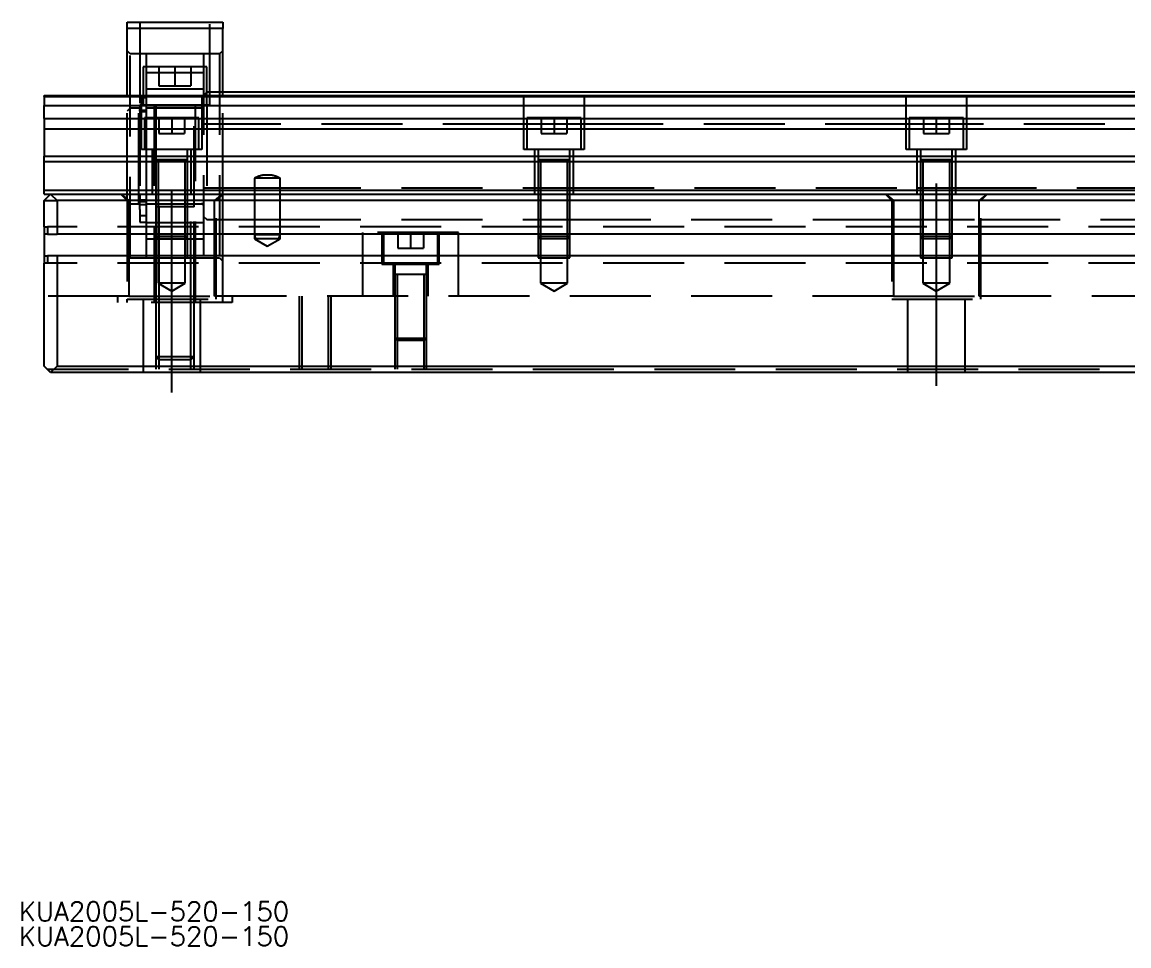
# Model space of a CAD drawing. Extents: x -8 to 822, y -347 to 120.
# Drawn here: x -3.5 to 170.2, y -346.7 to -201.7 of the extents above; entities that cross this region are included whole.
import ezdxf

# ---------------------------------------------------------------- set-up
doc = ezdxf.new("R2010")
doc.units = 0
doc.linetypes.add('CENTER', pattern=[50.8, 31.75, -6.35, 6.35, -6.35])
doc.linetypes.add('DASHED', pattern=[19.05, 12.7, -6.35])
doc.layers.get('0').update_dxf_attribs({"linetype": 'CONTINUOUS'})
doc.layers.add('CENTER', color=1, linetype='CENTER')
doc.styles.get("Standard").update_dxf_attribs({"font": 'txt.shx', "height": 3, "bigfont": 'bigfont.shx'})

# ---------------------------------------------------------------- blocks, each defined once
blk = doc.blocks.new('*U2')
at = {"color": 7, "linetype": 'CONTINUOUS'}
blk.add_text('KUA2005L-520-150', height=3, dxfattribs=at).set_placement((-3.99, -346.65))
blk = doc.blocks.new('*U3')
at = {"color": 7, "linetype": 'CONTINUOUS'}
blk.add_text('KUA2005L-520-150', height=3, dxfattribs=at).set_placement((-3.99, -342.74))

msp = doc.modelspace()

# ---------------------------------------------------------------- linework, layer by layer
at = {"color": 7, "linetype": 'CONTINUOUS'}
for p, q in [((13, -202.65), (13, -201.65)), ((13, -201.65), (28, -201.65)), ((13, -213.15), (13, -202.65)), ((28, -202.65), (13, -202.65)), ((28, -201.65), (28, -202.65)), ((28, -213.15), (28, -202.65)), ((0, -213.32), (0, -213.15)), ((0, -213.15), (185.5, -213.15)), ((0, -213.32), (185.5, -213.32)), ((0, -213.32), (0, -214.72)), ((185.5, -212.65), (28, -212.65)), ((0, -216.79), (0, -214.72)), ((0, -214.72), (185.5, -214.72)), ((0, -216.79), (0, -218.41)), ((0, -216.79), (185.5, -216.79)), ((0, -218.41), (0, -222.7)), ((0, -218.41), (185.5, -218.41)), ((0, -222.7), (185.5, -222.7)), ((0, -223.55), (0, -222.7)), ((0, -223.55), (520, -223.55)), ((0, -228.05), (0, -223.55)), ((0, -228.65), (0, -228.05)), ((0, -228.05), (520, -228.05)), ((0, -229.65), (1, -228.65)), ((0, -228.65), (1, -228.65)), ((1, -228.65), (519, -228.65)), ((1, -228.65), (2, -229.65)), ((0, -233.8), (0, -229.65)), ((518, -229.65), (2, -229.65)), ((2, -229.65), (2, -234.95)), ((0, -233.8), (0, -234.95)), ((0, -233.8), (0.5, -233.8)), ((0.5, -233.8), (0.5, -234.95)), ((0, -234.95), (0, -238.35)), ((0.5, -234.95), (0, -234.95)), ((0.5, -234.95), (2, -234.95)), ((518, -234.95), (2, -234.95)), ((0, -238.35), (0, -239.5)), ((0, -238.35), (0.5, -238.35)), ((0.5, -239.5), (0, -239.5)), ((0, -255.65), (0, -239.5)), ((2, -238.35), (0.5, -238.35)), ((0.5, -238.35), (0.5, -239.5)), ((518, -238.35), (2, -238.35)), ((2, -238.35), (2, -255.65)), ((1, -256.65), (0, -255.65)), ((2, -255.65), (1, -256.65)), ((519, -256.65), (1, -256.65)), ((2, -255.65), (518, -255.65))]:
    msp.add_line(p, q, dxfattribs=at)
at = {"color": 3, "linetype": 'DASHED'}
for p, q in [((15, -201.65), (15, -214.65)), ((26, -214.65), (26, -201.65)), ((13.5, -206.65), (13, -206.15)), ((16, -206.65), (13.5, -206.65)), ((13.5, -238.65), (13.5, -206.65)), ((25, -206.65), (16, -206.65)), ((16, -206.65), (16, -208.65)), ((27.5, -206.65), (25, -206.65)), ((25, -206.65), (25, -238.65)), ((28, -206.15), (27.5, -206.65)), ((27.5, -206.65), (27.5, -238.65)), ((15.5, -208.65), (15.5, -213.15)), ((25.5, -208.65), (15.5, -208.65)), ((16, -208.65), (16, -213.15)), ((25, -209.63), (16, -209.63)), ((18, -208.65), (18, -211.65)), ((20.5, -208.65), (20.5, -211.65)), ((23, -208.65), (23, -211.65)), ((25.5, -214.65), (25.5, -208.65)), ((18, -211.65), (20.5, -211.65)), ((20.5, -211.65), (23, -211.65)), ((13, -228.65), (13, -213.15)), ((15.25, -213.55), (15, -213.55)), ((15.25, -221.65), (15.25, -213.15)), ((15.5, -213.55), (15.25, -213.55)), ((15.5, -213.15), (15.5, -214.65)), ((16, -213.55), (15.5, -213.55)), ((25, -212.18), (16, -212.18)), ((16, -213.15), (16, -214.65)), ((24.75, -213.15), (24.75, -221.65)), ((25.5, -212.65), (25, -213.15)), ((28, -212.65), (25.5, -212.65)), ((28, -228.65), (28, -213.15)), ((75.25, -221.65), (75.25, -213.15)), ((84.75, -213.15), (84.75, -221.65)), ((135.25, -221.65), (135.25, -213.15)), ((144.75, -213.15), (144.75, -221.65)), ((13.5, -215.15), (13, -215.65)), ((14.85, -215.15), (13.5, -215.15)), ((14.85, -228.65), (14.85, -215.15)), ((15, -214.65), (26, -214.65)), ((15, -214.65), (15, -228.65)), ((16, -214.65), (16, -216.65)), ((17.5, -215.15), (16, -215.15)), ((17.25, -214.65), (17.25, -245.65)), ((17.5, -214.65), (17.5, -216.65)), ((24.7, -215.15), (17.5, -215.15)), ((23.5, -230.66), (23.5, -214.65)), ((23.75, -245.65), (23.75, -214.65)), ((25, -215.15), (24.7, -215.15)), ((25.5, -214.65), (25.5, -232.65)), ((15, -215.5), (14.85, -215.5)), ((15.25, -215.5), (15, -215.5)), ((16, -215.75), (15, -215.75)), ((16, -215.5), (15.25, -215.5)), ((15.75, -216.65), (15.75, -221.65)), ((24.25, -216.65), (15.75, -216.65)), ((16, -216.65), (16, -221.65)), ((17.5, -216.65), (17.5, -221.65)), ((18, -216.65), (18, -219.15)), ((20, -216.65), (20, -219.15)), ((22, -216.65), (22, -219.15)), ((24.25, -221.65), (24.25, -216.65)), ((75.75, -216.65), (75.75, -221.65)), ((84.25, -216.65), (75.75, -216.65)), ((78, -216.65), (78, -219.15)), ((80, -216.65), (80, -219.15)), ((82, -216.65), (82, -219.15)), ((84.25, -221.65), (84.25, -216.65)), ((135.75, -216.65), (135.75, -221.65)), ((144.25, -216.65), (135.75, -216.65)), ((138, -216.65), (138, -219.15)), ((140, -216.65), (140, -219.15)), ((142, -216.65), (142, -219.15)), ((144.25, -221.65), (144.25, -216.65)), ((28, -217.65), (25, -217.65)), ((75.25, -217.65), (28, -217.65)), ((75.75, -217.65), (75.25, -217.65)), ((84.25, -217.65), (75.75, -217.65)), ((84.75, -217.65), (84.25, -217.65)), ((135.25, -217.65), (84.75, -217.65)), ((135.75, -217.65), (135.25, -217.65)), ((144.25, -217.65), (135.75, -217.65)), ((144.75, -217.65), (144.25, -217.65)), ((185.5, -217.65), (144.75, -217.65)), ((18, -219.15), (20, -219.15)), ((20, -219.15), (22, -219.15)), ((78, -219.15), (80, -219.15)), ((80, -219.15), (82, -219.15)), ((138, -219.15), (140, -219.15)), ((140, -219.15), (142, -219.15)), ((24.75, -221.65), (15.25, -221.65)), ((16, -221.65), (16, -228.65)), ((17, -228.65), (17, -221.65)), ((17.5, -221.65), (17.5, -223.25)), ((22.5, -223.25), (22.5, -221.65)), ((23, -221.65), (23, -228.65)), ((84.75, -221.65), (75.25, -221.65)), ((77, -228.65), (77, -221.65)), ((77.5, -221.65), (77.5, -223.25)), ((82.5, -223.25), (82.5, -221.65)), ((83, -221.65), (83, -228.65)), ((144.75, -221.65), (135.25, -221.65)), ((137, -228.65), (137, -221.65)), ((137.5, -221.65), (137.5, -223.25)), ((142.5, -223.25), (142.5, -221.65)), ((143, -221.65), (143, -228.65)), ((17.5, -223.25), (17.5, -223.26)), ((17.5, -223.25), (17.5, -228.65)), ((17.5, -223.25), (17.5, -223.25)), ((22.5, -223.25), (17.5, -223.25)), ((17.9, -223.25), (17.9, -228.65)), ((22.1, -228.65), (22.1, -223.25)), ((22.5, -223.26), (22.5, -223.25)), ((22.5, -223.25), (22.5, -223.25)), ((22.5, -228.65), (22.5, -223.25)), ((77.5, -223.25), (77.5, -228.65)), ((77.5, -223.25), (77.5, -223.25)), ((77.5, -223.25), (77.5, -223.26)), ((82.5, -223.25), (77.5, -223.25)), ((77.9, -223.25), (77.9, -228.65)), ((82.1, -228.65), (82.1, -223.25)), ((82.5, -223.25), (82.5, -223.25)), ((82.5, -228.65), (82.5, -223.25)), ((82.5, -223.26), (82.5, -223.25)), ((137.5, -223.25), (137.5, -228.65)), ((137.5, -223.25), (137.5, -223.25)), ((137.5, -223.25), (137.5, -223.26)), ((142.5, -223.25), (137.5, -223.25)), ((142.5, -223.25), (137.5, -223.25)), ((137.9, -223.25), (137.9, -228.65)), ((142.1, -228.65), (142.1, -223.25)), ((142.5, -223.25), (142.5, -223.25)), ((142.5, -228.65), (142.5, -223.25)), ((142.5, -223.26), (142.5, -223.25)), ((35.06, -225.65), (34.94, -225.65)), ((33, -226.15), (33, -228.65)), ((37, -226.15), (33, -226.15)), ((37, -228.65), (37, -226.15)), ((12, -228.65), (13, -229.65)), ((12.06, -228.65), (13.29, -229.65)), ((13, -229.42), (13, -228.65)), ((14.85, -230.15), (14.85, -228.65)), ((15, -228.65), (15, -229.52)), ((16, -228.65), (16, -234.95)), ((17.5, -228.65), (17.5, -234.95)), ((17.5, -228.65), (17.5, -234.95)), ((17.9, -228.65), (17.9, -234.95)), ((22.1, -234.95), (22.1, -228.65)), ((22.5, -234.95), (22.5, -228.65)), ((22.5, -234.95), (22.5, -228.65)), ((25, -227.65), (28, -227.65)), ((27.94, -228.65), (26.71, -229.65)), ((27, -229.65), (28, -228.65)), ((28, -227.65), (33, -227.65)), ((28, -234.95), (28, -228.65)), ((33, -227.65), (37, -227.65)), ((33, -228.65), (33, -234.95)), ((37, -227.65), (77, -227.65)), ((37, -234.95), (37, -228.65)), ((77, -227.65), (77.5, -227.65)), ((77.5, -227.65), (77.9, -227.65)), ((77.5, -228.65), (77.5, -234.95)), ((77.5, -228.65), (77.5, -234.95)), ((77.9, -227.65), (82.1, -227.65)), ((77.9, -228.65), (77.9, -234.95)), ((82.1, -227.65), (82.5, -227.65)), ((82.1, -234.95), (82.1, -228.65)), ((82.5, -227.65), (83, -227.65)), ((82.5, -234.95), (82.5, -228.65)), ((82.5, -234.95), (82.5, -228.65)), ((83, -227.65), (137, -227.65)), ((132, -228.65), (133, -229.65)), ((132.06, -228.65), (133.29, -229.65)), ((137, -227.65), (137.5, -227.65)), ((137.5, -227.65), (137.9, -227.65)), ((137.5, -228.65), (137.5, -234.95)), ((137.5, -228.65), (137.5, -234.95)), ((137.9, -227.65), (142.1, -227.65)), ((137.9, -228.65), (137.9, -234.95)), ((142.1, -227.65), (142.5, -227.65)), ((142.1, -234.95), (142.1, -228.65)), ((142.5, -227.65), (143, -227.65)), ((142.5, -234.95), (142.5, -228.65)), ((142.5, -234.95), (142.5, -228.65)), ((143, -227.65), (197, -227.65)), ((147.94, -228.65), (146.71, -229.65)), ((147, -229.65), (148, -228.65)), ((0, -229.65), (2, -229.65)), ((13, -229.65), (13, -229.42)), ((13, -229.65), (13, -245.15)), ((13, -229.65), (13.29, -229.94)), ((13.29, -229.65), (13.29, -234.95)), ((13.29, -229.94), (13.5, -230.15)), ((13.5, -230.15), (14.85, -230.15)), ((14.85, -229.8), (15, -229.8)), ((15, -231.09), (15, -229.52)), ((15, -229.54), (16, -229.54)), ((15, -229.54), (16, -229.54)), ((15, -229.8), (16, -229.8)), ((16, -230.33), (15, -230.33)), ((16, -230.15), (17.5, -230.15)), ((17.5, -230.15), (17.9, -230.15)), ((17.9, -230.65), (17.5, -230.65)), ((17.9, -230.15), (24.7, -230.15)), ((23.5, -230.65), (17.9, -230.65)), ((18, -230.65), (18, -234.95)), ((23, -245.65), (23, -230.65)), ((23.5, -245.65), (23.5, -230.65)), ((24.7, -230.15), (25, -230.15)), ((26.71, -234.95), (26.71, -229.65)), ((27, -245.15), (27, -229.65)), ((133, -229.65), (133, -245.15)), ((133.29, -229.65), (133.29, -234.95)), ((146.71, -234.95), (146.71, -229.65)), ((147, -245.15), (147, -229.65)), ((15, -231.09), (15, -232.85)), ((15, -232.03), (16, -232.03)), ((25, -232.15), (25.5, -232.65)), ((25.5, -232.65), (28, -232.65)), ((28, -232.65), (33, -232.65)), ((33, -232.65), (37, -232.65)), ((37, -232.65), (77.5, -232.65)), ((77.5, -232.65), (77.9, -232.65)), ((77.9, -232.65), (82.1, -232.65)), ((82.1, -232.65), (82.5, -232.65)), ((82.5, -232.65), (133.29, -232.65)), ((133.29, -232.65), (146.71, -232.65)), ((146.71, -232.65), (197.5, -232.65)), ((519.5, -233.8), (0.5, -233.8)), ((15, -232.85), (15, -233.04)), ((15, -233.04), (16, -233.04)), ((16, -233.13), (17.5, -233.13)), ((17.5, -233.13), (17.9, -233.13)), ((17.9, -233.13), (18, -233.13)), ((18, -233.13), (25, -233.13)), ((13.29, -234.95), (13.29, -238.35)), ((16, -234.95), (16, -238.35)), ((16, -235.68), (25, -235.68)), ((17.5, -234.95), (17.5, -235.25)), ((17.5, -234.95), (17.5, -235.25)), ((17.5, -235.25), (17.9, -235.65)), ((17.5, -235.25), (17.5, -238.35)), ((17.5, -235.25), (22.5, -235.25)), ((17.9, -234.95), (17.9, -235.65)), ((17.9, -235.65), (17.9, -238.65)), ((22.1, -235.65), (17.9, -235.65)), ((18, -234.95), (18, -235.65)), ((18, -235.65), (18, -238.35)), ((22.1, -235.65), (22.1, -234.95)), ((22.1, -235.65), (22.5, -235.25)), ((22.1, -238.65), (22.1, -235.65)), ((22.5, -235.25), (22.5, -234.95)), ((22.5, -235.25), (22.5, -234.95)), ((22.5, -238.35), (22.5, -235.25)), ((26.71, -238.35), (26.71, -234.95)), ((28, -238.35), (28, -234.95)), ((33, -234.95), (33, -235.02)), ((33, -235.02), (33, -235.65)), ((33, -235.02), (33.17, -235.65)), ((37, -235.02), (33, -235.02)), ((33, -235.65), (35, -236.81)), ((37, -235.65), (33, -235.65)), ((35, -236.81), (37, -235.65)), ((36.83, -235.65), (37, -235.02)), ((37, -235.02), (37, -234.95)), ((37, -235.65), (37, -235.02)), ((65, -234.65), (50, -234.65)), ((50, -234.95), (50, -234.65)), ((50, -238.35), (50, -234.95)), ((53, -234.65), (53, -239.65)), ((53.25, -234.65), (53.25, -234.95)), ((53.25, -234.95), (53.25, -238.35)), ((55.5, -234.65), (55.5, -237.15)), ((57.5, -234.65), (57.5, -237.15)), ((59.5, -234.65), (59.5, -237.15)), ((61.75, -234.95), (61.75, -234.65)), ((61.75, -238.35), (61.75, -234.95)), ((62, -239.65), (62, -234.65)), ((65, -234.95), (65, -234.65)), ((65, -238.35), (65, -234.95)), ((77.5, -234.95), (77.5, -235.25)), ((77.5, -234.95), (77.5, -235.25)), ((77.5, -235.25), (77.9, -235.65)), ((77.5, -235.25), (77.5, -238.35)), ((77.5, -235.25), (82.5, -235.25)), ((77.9, -234.95), (77.9, -235.65)), ((77.9, -235.65), (77.9, -238.65)), ((82.1, -235.65), (77.9, -235.65)), ((82.1, -235.65), (82.1, -234.95)), ((82.1, -235.65), (82.5, -235.25)), ((82.1, -238.65), (82.1, -235.65)), ((82.5, -235.25), (82.5, -234.95)), ((82.5, -235.25), (82.5, -234.95)), ((82.5, -238.35), (82.5, -235.25)), ((133.29, -234.95), (133.29, -238.35)), ((137.5, -234.95), (137.5, -235.25)), ((137.5, -234.95), (137.5, -235.25)), ((137.5, -235.25), (137.9, -235.65)), ((137.5, -235.25), (137.5, -238.35)), ((137.5, -235.25), (142.5, -235.25)), ((137.9, -234.95), (137.9, -235.65)), ((137.9, -235.65), (137.9, -238.65)), ((142.1, -235.65), (137.9, -235.65)), ((142.1, -235.65), (142.1, -234.95)), ((142.1, -235.65), (142.5, -235.25)), ((142.1, -238.65), (142.1, -235.65)), ((142.5, -235.25), (142.5, -234.95)), ((142.5, -235.25), (142.5, -234.95)), ((142.5, -238.35), (142.5, -235.25)), ((146.71, -238.35), (146.71, -234.95)), ((55.5, -237.15), (57.5, -237.15)), ((57.5, -237.15), (59.5, -237.15)), ((519.5, -239.5), (0.5, -239.5)), ((13, -239.15), (13.5, -238.65)), ((13.29, -238.35), (13.29, -244.65)), ((13.5, -238.65), (16, -238.65)), ((16, -238.35), (16, -238.65)), ((16, -238.65), (17.5, -238.65)), ((17.5, -238.35), (17.5, -238.65)), ((17.5, -238.65), (17.5, -245.65)), ((17.5, -238.65), (22.5, -238.65)), ((17.9, -238.65), (17.9, -242.65)), ((18, -238.35), (18, -238.65)), ((18, -238.65), (18, -245.65)), ((22.1, -242.65), (22.1, -238.65)), ((22.5, -238.65), (22.5, -238.35)), ((22.5, -238.65), (25, -238.65)), ((25, -238.65), (27.5, -238.65)), ((26.71, -244.65), (26.71, -238.35)), ((27.5, -238.65), (28, -239.15)), ((28, -245.65), (28, -238.35)), ((50, -244.65), (50, -238.35)), ((53, -239.65), (62, -239.65)), ((53.25, -238.35), (53.25, -239.65)), ((54.75, -239.65), (54.75, -244.65)), ((55, -239.65), (55, -241.26)), ((60, -241.26), (60, -239.65)), ((60.25, -244.65), (60.25, -239.65)), ((61.75, -239.65), (61.75, -238.35)), ((65, -244.65), (65, -238.35)), ((77.5, -238.35), (77.5, -238.65)), ((77.5, -238.65), (82.5, -238.65)), ((77.9, -238.65), (77.9, -242.65)), ((82.1, -242.65), (82.1, -238.65)), ((82.5, -238.65), (82.5, -238.35)), ((133.29, -238.35), (133.29, -244.65)), ((137.5, -238.35), (137.5, -238.65)), ((137.5, -238.65), (142.5, -238.65)), ((137.9, -238.65), (137.9, -242.65)), ((142.1, -242.65), (142.1, -238.65)), ((142.5, -238.65), (142.5, -238.35)), ((146.71, -244.65), (146.71, -238.35)), ((55, -241.25), (55, -244.65)), ((60, -241.25), (55, -241.25)), ((60, -241.25), (55, -241.25)), ((55.4, -241.25), (55.4, -244.65)), ((59.6, -244.65), (59.6, -241.25)), ((60, -244.65), (60, -241.25)), ((17.9, -242.65), (20, -243.87)), ((22.1, -242.65), (17.9, -242.65)), ((20, -243.87), (22.1, -242.65)), ((77.9, -242.65), (80, -243.87)), ((82.1, -242.65), (77.9, -242.65)), ((80, -243.87), (82.1, -242.65)), ((137.9, -242.65), (140, -243.87)), ((142.1, -242.65), (137.9, -242.65)), ((140, -243.87), (142.1, -242.65)), ((13.29, -244.65), (0, -244.65)), ((11.5, -244.65), (11.5, -245.65)), ((13.29, -244.65), (26.71, -244.65)), ((133.29, -244.65), (26.71, -244.65)), ((29.5, -244.65), (29.5, -245.65)), ((40, -244.65), (40, -256.15)), ((40.4, -244.65), (40.4, -256.15)), ((44.6, -256.15), (44.6, -244.65)), ((45, -256.15), (45, -244.65)), ((55, -244.65), (55, -251.25)), ((55, -244.65), (55, -251.25)), ((55.4, -244.65), (55.4, -251.65)), ((59.6, -251.65), (59.6, -244.65)), ((60, -251.25), (60, -244.65)), ((60, -251.25), (60, -244.65)), ((133.29, -244.65), (146.71, -244.65)), ((253.29, -244.65), (146.71, -244.65)), ((29.5, -245.65), (11.5, -245.65)), ((13, -245.65), (13, -245.15)), ((13, -245.15), (27, -245.15)), ((15.5, -245.15), (15.5, -256.65)), ((17.5, -245.65), (17.5, -254.15)), ((17.5, -245.65), (17.5, -254.15)), ((18, -245.65), (18, -254.65)), ((23, -254.65), (23, -245.65)), ((23.5, -254.15), (23.5, -245.65)), ((23.5, -254.15), (23.5, -245.65)), ((24.5, -256.65), (24.5, -245.15)), ((133, -245.15), (147, -245.15)), ((135.5, -245.15), (135.5, -256.65)), ((144.5, -256.65), (144.5, -245.15)), ((55, -251.25), (55.4, -251.65)), ((55, -251.25), (55, -256.15)), ((55, -251.25), (60, -251.25)), ((55.4, -251.65), (55.4, -256.15)), ((59.6, -251.65), (55.4, -251.65)), ((59.6, -251.65), (60, -251.25)), ((59.6, -256.15), (59.6, -251.65)), ((60, -256.15), (60, -251.25)), ((17.5, -254.15), (18, -254.65)), ((17.5, -254.15), (17.5, -256.15)), ((17.5, -254.15), (23.5, -254.15)), ((18, -254.65), (18, -256.15)), ((23, -254.65), (18, -254.65)), ((23, -254.65), (23.5, -254.15)), ((23, -256.15), (23, -254.65)), ((23.5, -256.15), (23.5, -254.15)), ((0.5, -256.15), (519.5, -256.15))]:
    msp.add_line(p, q, dxfattribs=at)
for centre, radius, start, end in [((24.7, -214.85), 0.3, 270, 360), ((34.94, -229.65), 4, 90, 118.9695), ((35.06, -229.65), 4, 61.0305, 90), ((24.7, -230.45), 0.3, 0, 90)]:
    msp.add_arc(centre, radius, start, end, dxfattribs=at)
at = {"layer": 'CENTER', "color": 1, "linetype": 'CENTER'}
for p, q in [((20, -259.8), (20, -227)), ((140, -227), (140, -259.8))]:
    msp.add_line(p, q, dxfattribs=at)

# ---------------------------------------------------------------- block references
at = {"color": 7, "linetype": 'CONTINUOUS'}
for name in ['*U3', '*U2']:
    msp.add_blockref(name, (0, 0), dxfattribs=at)

doc.saveas('drawing.dxf')
